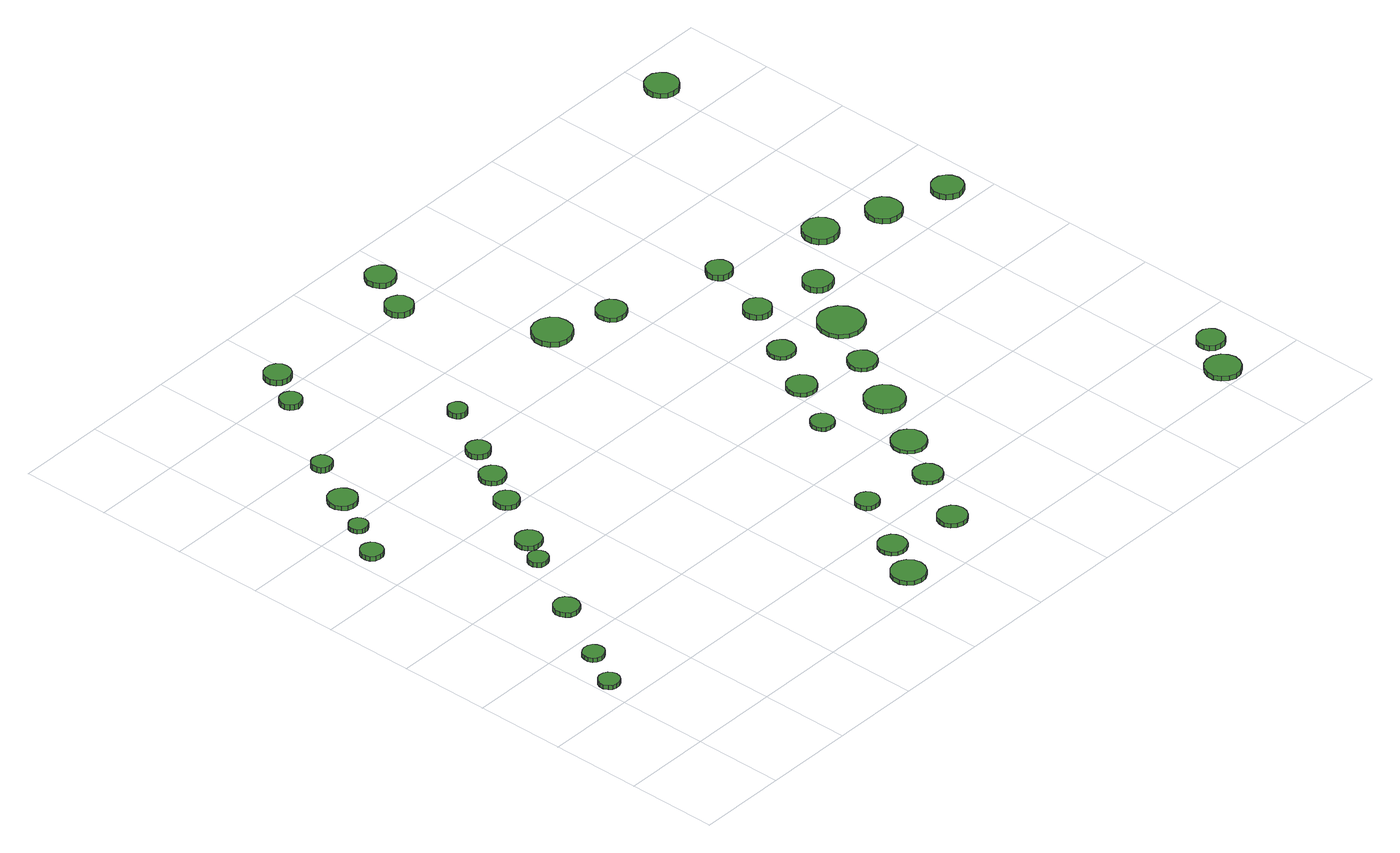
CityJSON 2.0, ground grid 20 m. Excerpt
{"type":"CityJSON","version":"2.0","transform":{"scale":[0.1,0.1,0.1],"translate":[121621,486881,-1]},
"CityObjects":{
"tree1":{"type":"SolitaryVegetationObject","attributes":{"function":"something"},"geometry":[{"type":"MultiSurface","lod":"1","boundaries":[[[0,1,2,3,4,5,6,7,8,9,10,11,12,13,14]],[[15,16,17,18,19,20,21,22,23,24,25,26,27,28,29]],[[0,29,28,1]],[[1,28,27,2]],[[2,27,26,3]],[[3,26,25,4]],[[4,25,24,5]],[[5,24,23,6]],[[6,23,22,7]],[[7,22,21,8]],[[8,21,20,9]],[[9,20,19,10]],[[10,19,18,11]],[[11,18,17,12]],[[12,17,16,13]],[[13,16,15,14]],[[14,15,29,0]]]}]},
"tree2":{"type":"SolitaryVegetationObject","attributes":{"function":"something"},"geometry":[{"type":"MultiSurface","lod":"1","boundaries":[[[30,31,32,33,34,35,36,37,38,39,40,41,42,43,44]],[[45,46,47,48,49,50,51,52,53,54,55,56,57,58,59]],[[30,59,58,31]],[[31,58,57,32]],[[32,57,56,33]],[[33,56,55,34]],[[34,55,54,35]],[[35,54,53,36]],[[36,53,52,37]],[[37,52,51,38]],[[38,51,50,39]],[[39,50,49,40]],[[40,49,48,41]],[[41,48,47,42]],[[42,47,46,43]],[[43,46,45,44]],[[44,45,59,30]]]}]},
"tree3":{"type":"SolitaryVegetationObject","attributes":{"function":"something"},"geometry":[{"type":"MultiSurface","lod":"1","boundaries":[[[60,61,62,63,64,65,66,67,68,69,70,71,72,73,74]],[[75,76,77,78,79,80,81,82,83,84,85,86,87,88,89]],[[60,89,88,61]],[[61,88,87,62]],[[62,87,86,63]],[[63,86,85,64]],[[64,85,84,65]],[[65,84,83,66]],[[66,83,82,67]],[[67,82,81,68]],[[68,81,80,69]],[[69,80,79,70]],[[70,79,78,71]],[[71,78,77,72]],[[72,77,76,73]],[[73,76,75,74]],[[74,75,89,60]]]}]},
"tree4":{"type":"SolitaryVegetationObject","attributes":{"function":"something"},"geometry":[{"type":"MultiSurface","lod":"1","boundaries":[[[90,91,92,93,94,95,96,97,98,99,100,101,102,103,104]],[[105,106,107,108,109,110,111,112,113,114,115,116,117,118,119]],[[90,119,118,91]],[[91,118,117,92]],[[92,117,116,93]],[[93,116,115,94]],[[94,115,114,95]],[[95,114,113,96]],[[96,113,112,97]],[[97,112,111,98]],[[98,111,110,99]],[[99,110,109,100]],[[100,109,108,101]],[[101,108,107,102]],[[102,107,106,103]],[[103,106,105,104]],[[104,105,119,90]]]}]},
"tree5":{"type":"SolitaryVegetationObject","attributes":{"function":"something"},"geometry":[{"type":"MultiSurface","lod":"1","boundaries":[[[120,121,122,123,124,125,126,127,128,129,130,131,132,133,134]],[[135,136,137,138,139,140,141,142,143,144,145,146,147,148,149]],[[120,149,148,121]],[[121,148,147,122]],[[122,147,146,123]],[[123,146,145,124]],[[124,145,144,125]],[[125,144,143,126]],[[126,143,142,127]],[[127,142,141,128]],[[128,141,140,129]],[[129,140,139,130]],[[130,139,138,131]],[[131,138,137,132]],[[132,137,136,133]],[[133,136,135,134]],[[134,135,149,120]]]}]},
"tree6":{"type":"SolitaryVegetationObject","attributes":{"function":"something"},"geometry":[{"type":"MultiSurface","lod":"1","boundaries":[[[150,151,152,153,154,155,156,157,158,159,160,161,162,163,164]],[[165,166,167,168,169,170,171,172,173,174,175,176,177,178,179]],[[150,179,178,151]],[[151,178,177,152]],[[152,177,176,153]],[[153,176,175,154]],[[154,175,174,155]],[[155,174,173,156]],[[156,173,172,157]],[[157,172,171,158]],[[158,171,170,159]],[[159,170,169,160]],[[160,169,168,161]],[[161,168,167,162]],[[162,167,166,163]],[[163,166,165,164]],[[164,165,179,150]]]}]},
"tree7":{"type":"SolitaryVegetationObject","attributes":{"function":"something"},"geometry":[{"type":"MultiSurface","lod":"1","boundaries":[[[180,181,182,183,184,185,186,187,188,189,190,191,192,193,194]],[[195,196,197,198,199,200,201,202,203,204,205,206,207,208,209]],[[180,209,208,181]],[[181,208,207,182]],[[182,207,206,183]],[[183,206,205,184]],[[184,205,204,185]],[[185,204,203,186]],[[186,203,202,187]],[[187,202,201,188]],[[188,201,200,189]],[[189,200,199,190]],[[190,199,198,191]],[[191,198,197,192]],[[192,197,196,193]],[[193,196,195,194]],[[194,195,209,180]]]}]},
"tree8":{"type":"SolitaryVegetationObject","attributes":{"function":"something"},"geometry":[{"type":"MultiSurface","lod":"1","boundaries":[[[210,211,212,213,214,215,216,217,218,219,220,221,222,223,224]],[[225,226,227,228,229,230,231,232,233,234,235,236,237,238,239]],[[210,239,238,211]],[[211,238,237,212]],[[212,237,236,213]],[[213,236,235,214]],[[214,235,234,215]],[[215,234,233,216]],[[216,233,232,217]],[[217,232,231,218]],[[218,231,230,219]],[[219,230,229,220]],[[220,229,228,221]],[[221,228,227,222]],[[222,227,226,223]],[[223,226,225,224]],[[224,225,239,210]]]}]},
"tree9":{"type":"SolitaryVegetationObject","attributes":{"function":"something"},"geometry":[{"type":"MultiSurface","lod":"1","boundaries":[[[240,241,242,243,244,245,246,247,248,249,250,251,252,253,254]],[[255,256,257,258,259,260,261,262,263,264,265,266,267,268,269]],[[240,269,268,241]],[[241,268,267,242]],[[242,267,266,243]],[[243,266,265,244]],[[244,265,264,245]],[[245,264,263,246]],[[246,263,262,247]],[[247,262,261,248]],[[248,261,260,249]],[[249,260,259,250]],[[250,259,258,251]],[[251,258,257,252]],[[252,257,256,253]],[[253,256,255,254]],[[254,255,269,240]]]}]},
"tree10":{"type":"SolitaryVegetationObject","attributes":{"function":"something"},"geometry":[{"type":"MultiSurface","lod":"1","boundaries":[[[270,271,272,273,274,275,276,277,278,279,280,281,282,283,284]],[[285,286,287,288,289,290,291,292,293,294,295,296,297,298,299]],[[270,299,298,271]],[[271,298,297,272]],[[272,297,296,273]],[[273,296,295,274]],[[274,295,294,275]],[[275,294,293,276]],[[276,293,292,277]],[[277,292,291,278]],[[278,291,290,279]],[[279,290,289,280]],[[280,289,288,281]],[[281,288,287,282]],[[282,287,286,283]],[[283,286,285,284]],[[284,285,299,270]]]}]},
"tree11":{"type":"SolitaryVegetationObject","attributes":{"function":"something"},"geometry":[{"type":"MultiSurface","lod":"1","boundaries":[[[300,301,302,303,304,305,306,307,308,309,310,311,312,313,314]],[[315,316,317,318,319,320,321,322,323,324,325,326,327,328,329]],[[300,329,328,301]],[[301,328,327,302]],[[302,327,326,303]],[[303,326,325,304]],[[304,325,324,305]],[[305,324,323,306]],[[306,323,322,307]],[[307,322,321,308]],[[308,321,320,309]],[[309,320,319,310]],[[310,319,318,311]],[[311,318,317,312]],[[312,317,316,313]],[[313,316,315,314]],[[314,315,329,300]]]}]},
"tree12":{"type":"SolitaryVegetationObject","attributes":{"function":"something"},"geometry":[{"type":"MultiSurface","lod":"1","boundaries":[[[330,331,332,333,334,335,336,337,338,339,340,341,342,343,344]],[[345,346,347,348,349,350,351,352,353,354,355,356,357,358,359]],[[330,359,358,331]],[[331,358,357,332]],[[332,357,356,333]],[[333,356,355,334]],[[334,355,354,335]],[[335,354,353,336]],[[336,353,352,337]],[[337,352,351,338]],[[338,351,350,339]],[[339,350,349,340]],[[340,349,348,341]],[[341,348,347,342]],[[342,347,346,343]],[[343,346,345,344]],[[344,345,359,330]]]}]},
"tree13":{"type":"SolitaryVegetationObject","attributes":{"function":"something"},"geometry":[{"type":"MultiSurface","lod":"1","boundaries":[[[360,361,362,363,364,365,366,367,368,369,370,371,372,373,374]],[[375,376,377,378,379,380,381,382,383,384,385,386,387,388,389]],[[360,389,388,361]],[[361,388,387,362]],[[362,387,386,363]],[[363,386,385,364]],[[364,385,384,365]],[[365,384,383,366]],[[366,383,382,367]],[[367,382,381,368]],[[368,381,380,369]],[[369,380,379,370]],[[370,379,378,371]],[[371,378,377,372]],[[372,377,376,373]],[[373,376,375,374]],[[374,375,389,360]]]}]},
"tree14":{"type":"SolitaryVegetationObject","attributes":{"function":"something"},"geometry":[{"type":"MultiSurface","lod":"1","boundaries":[[[390,391,392,393,394,395,396,397,398,399,400,401,402,403,404]],[[405,406,407,408,409,410,411,412,413,414,415,416,417,418,419]],[[390,419,418,391]],[[391,418,417,392]],[[392,417,416,393]],[[393,416,415,394]],[[394,415,414,395]],[[395,414,413,396]],[[396,413,412,397]],[[397,412,411,398]],[[398,411,410,399]],[[399,410,409,400]],[[400,409,408,401]],[[401,408,407,402]],[[402,407,406,403]],[[403,406,405,404]],[[404,405,419,390]]]}]},
"tree15":{"type":"SolitaryVegetationObject","attributes":{"function":"something"},"geometry":[{"type":"MultiSurface","lod":"1","boundaries":[[[420,421,422,423,424,425,426,427,428,429,430,431,432,433,434]],[[435,436,437,438,439,440,441,442,443,444,445,446,447,448,449]],[[420,449,448,421]],[[421,448,447,422]],[[422,447,446,423]],[[423,446,445,424]],[[424,445,444,425]],[[425,444,443,426]],[[426,443,442,427]],[[427,442,441,428]],[[428,441,440,429]],[[429,440,439,430]],[[430,439,438,431]],[[431,438,437,432]],[[432,437,436,433]],[[433,436,435,434]],[[434,435,449,420]]]}]},
"tree16":{"type":"SolitaryVegetationObject","attributes":{"function":"something"},"geometry":[{"type":"MultiSurface","lod":"1","boundaries":[[[450,451,452,453,454,455,456,457,458,459,460,461,462,463,464]],[[465,466,467,468,469,470,471,472,473,474,475,476,477,478,479]],[[450,479,478,451]],[[451,478,477,452]],[[452,477,476,453]],[[453,476,475,454]],[[454,475,474,455]],[[455,474,473,456]],[[456,473,472,457]],[[457,472,471,458]],[[458,471,470,459]],[[459,470,469,460]],[[460,469,468,461]],[[461,468,467,462]],[[462,467,466,463]],[[463,466,465,464]],[[464,465,479,450]]]}]},
"tree17":{"type":"SolitaryVegetationObject","attributes":{"function":"something"},"geometry":[{"type":"MultiSurface","lod":"1","boundaries":[[[480,481,482,483,484,485,486,487,488,489,490,491,492,493,494]],[[495,496,497,498,499,500,501,502,503,504,505,506,507,508,509]],[[480,509,508,481]],[[481,508,507,482]],[[482,507,506,483]],[[483,506,505,484]],[[484,505,504,485]],[[485,504,503,486]],[[486,503,502,487]],[[487,502,501,488]],[[488,501,500,489]],[[489,500,499,490]],[[490,499,498,491]],[[491,498,497,492]],[[492,497,496,493]],[[493,496,495,494]],[[494,495,509,480]]]}]},
"tree18":{"type":"SolitaryVegetationObject","attributes":{"function":"something"},"geometry":[{"type":"MultiSurface","lod":"1","boundaries":[[[510,511,512,513,514,515,516,517,518,519,520,521,522,523,524]],[[525,526,527,528,529,530,531,532,533,534,535,536,537,538,539]],[[510,539,538,511]],[[511,538,537,512]],[[512,537,536,513]],[[513,536,535,514]],[[514,535,534,515]],[[515,534,533,516]],[[516,533,532,517]],[[517,532,531,518]],[[518,531,530,519]],[[519,530,529,520]],[[520,529,528,521]],[[521,528,527,522]],[[522,527,526,523]],[[523,526,525,524]],[[524,525,539,510]]]}]},
"tree19":{"type":"SolitaryVegetationObject","attributes":{"function":"something"},"geometry":[{"type":"MultiSurface","lod":"1","boundaries":[[[540,541,542,543,544,545,546,547,548,549,550,551,552,553,554]],[[555,556,557,558,559,560,561,562,563,564,565,566,567,568,569]],[[540,569,568,541]],[[541,568,567,542]],[[542,567,566,543]],[[543,566,565,544]],[[544,565,564,545]],[[545,564,563,546]],[[546,563,562,547]],[[547,562,561,548]],[[548,561,560,549]],[[549,560,559,550]],[[550,559,558,551]],[[551,558,557,552]],[[552,557,556,553]],[[553,556,555,554]],[[554,555,569,540]]]}]},
"tree20":{"type":"SolitaryVegetationObject","attributes":{"function":"something"},"geometry":[{"type":"MultiSurface","lod":"1","boundaries":[[[570,571,572,573,574,575,576,577,578,579,580,581,582,583,584]],[[585,586,587,588,589,590,591,592,593,594,595,596,597,598,599]],[[570,599,598,571]],[[571,598,597,572]],[[572,597,596,573]],[[573,596,595,574]],[[574,595,594,575]],[[575,594,593,576]],[[576,593,592,577]],[[577,592,591,578]],[[578,591,590,579]],[[579,590,589,580]],[[580,589,588,581]],[[581,588,587,582]],[[582,587,586,583]],[[583,586,585,584]],[[584,585,599,570]]]}]},
"tree21":{"type":"SolitaryVegetationObject","attributes":{"function":"something"},"geometry":[{"type":"MultiSurface","lod":"1","boundaries":[[[600,601,602,603,604,605,606,607,608,609,610,611,612,613,614]],[[615,616,617,618,619,620,621,622,623,624,625,626,627,628,629]],[[600,629,628,601]],[[601,628,627,602]],[[602,627,626,603]],[[603,626,625,604]],[[604,625,624,605]],[[605,624,623,606]],[[606,623,622,607]],[[607,622,621,608]],[[608,621,620,609]],[[609,620,619,610]],[[610,619,618,611]],[[611,618,617,612]],[[612,617,616,613]],[[613,616,615,614]],[[614,615,629,600]]]}]},
"tree22":{"type":"SolitaryVegetationObject","attributes":{"function":"something"},"geometry":[{"type":"MultiSurface","lod":"1","boundaries":[[[630,631,632,633,634,635,636,637,638,639,640,641,642,643,644]],[[645,646,647,648,649,650,651,652,653,654,655,656,657,658,659]],[[630,659,658,631]],[[631,658,657,632]],[[632,657,656,633]],[[633,656,655,634]],[[634,655,654,635]],[[635,654,653,636]],[[636,653,652,637]],[[637,652,651,638]],[[638,651,650,639]],[[639,650,649,640]],[[640,649,648,641]],[[641,648,647,642]],[[642,647,646,643]],[[643,646,645,644]],[[644,645,659,630]]]}]},
"tree23":{"type":"SolitaryVegetationObject","attributes":{"function":"something"},"geometry":[{"type":"MultiSurface","lod":"1","boundaries":[[[660,661,662,663,664,665,666,667,668,669,670,671,672,673,674]],[[675,676,677,678,679,680,681,682,683,684,685,686,687,688,689]],[[660,689,688,661]],[[661,688,687,662]],[[662,687,686,663]],[[663,686,685,664]],[[664,685,684,665]],[[665,684,683,666]],[[666,683,682,667]],[[667,682,681,668]],[[668,681,680,669]],[[669,680,679,670]],[[670,679,678,671]],[[671,678,677,672]],[[672,677,676,673]],[[673,676,675,674]],[[674,675,689,660]]]}]},
"tree24":{"type":"SolitaryVegetationObject","attributes":{"function":"something"},"geometry":[{"type":"MultiSurface","lod":"1","boundaries":[[[690,691,692,693,694,695,696,697,698,699,700,701,702,703,704]],[[705,706,707,708,709,710,711,712,713,714,715,716,717,718,719]],[[690,719,718,691]],[[691,718,717,692]],[[692,717,716,693]],[[693,716,715,694]],[[694,715,714,695]],[[695,714,713,696]],[[696,713,712,697]],[[697,712,711,698]],[[698,711,710,699]],[[699,710,709,700]],[[700,709,708,701]],[[701,708,707,702]],[[702,707,706,703]],[[703,706,705,704]],[[704,705,719,690]]]}]},
"tree25":{"type":"SolitaryVegetationObject","attributes":{"function":"something"},"geometry":[{"type":"MultiSurface","lod":"1","boundaries":[[[720,721,722,723,724,725,726,727,728,729,730,731,732,733,734]],[[735,736,737,738,739,740,741,742,743,744,745,746,747,748,749]],[[720,749,748,721]],[[721,748,747,722]],[[722,747,746,723]],[[723,746,745,724]],[[724,745,744,725]],[[725,744,743,726]],[[726,743,742,727]],[[727,742,741,728]],[[728,741,740,729]],[[729,740,739,730]],[[730,739,738,731]],[[731,738,737,732]],[[732,737,736,733]],[[733,736,735,734]],[[734,735,749,720]]]}]},
"tree26":{"type":"SolitaryVegetationObject","attributes":{"function":"something"},"geometry":[{"type":"MultiSurface","lod":"1","boundaries":[[[750,751,752,753,754,755,756,757,758,759,760,761,762,763,764]],[[765,766,767,768,769,770,771,772,773,774,775,776,777,778,779]],[[750,779,778,751]],[[751,778,777,752]],[[752,777,776,753]],[[753,776,775,754]],[[754,775,774,755]],[[755,774,773,756]],[[756,773,772,757]],[[757,772,771,758]],[[758,771,770,759]],[[759,770,769,760]],[[760,769,768,761]],[[761,768,767,762]],[[762,767,766,763]],[[763,766,765,764]],[[764,765,779,750]]]}]},
"tree27":{"type":"SolitaryVegetationObject","attributes":{"function":"something"},"geometry":[{"type":"MultiSurface","lod":"1","boundaries":[[[780,781,782,783,784,785,786,787,788,789,790,791,792,793,794]],[[795,796,797,798,799,800,801,802,803,804,805,806,807,808,809]],[[780,809,808,781]],[[781,808,807,782]],[[782,807,806,783]],[[783,806,805,784]],[[784,805,804,785]],[[785,804,803,786]],[[786,803,802,787]],[[787,802,801,788]],[[788,801,800,789]],[[789,800,799,790]],[[790,799,798,791]],[[791,798,797,792]],[[792,797,796,793]],[[793,796,795,794]],[[794,795,809,780]]]}]},
"tree28":{"type":"SolitaryVegetationObject","attributes":{"function":"something"},"geometry":[{"type":"MultiSurface","lod":"1","boundaries":[[[810,811,812,813,814,815,816,817,818,819,820,821,822,823,824]],[[825,826,827,828,829,830,831,832,833,834,835,836,837,838,839]],[[810,839,838,811]],[[811,838,837,812]],[[812,837,836,813]],[[813,836,835,814]],[[814,835,834,815]],[[815,834,833,816]],[[816,833,832,817]],[[817,832,831,818]],[[818,831,830,819]],[[819,830,829,820]],[[820,829,828,821]],[[821,828,827,822]],[[822,827,826,823]],[[823,826,825,824]],[[824,825,839,810]]]}]},
"tree29":{"type":"SolitaryVegetationObject","attributes":{"function":"something"},"geometry":[{"type":"MultiSurface","lod":"1","boundaries":[[[840,841,842,843,844,845,846,847,848,849,850,851,852,853,854]],[[855,856,857,858,859,860,861,862,863,864,865,866,867,868,869]],[[840,869,868,841]],[[841,868,867,842]],[[842,867,866,843]],[[843,866,865,844]],[[844,865,864,845]],[[845,864,863,846]],[[846,863,862,847]],[[847,862,861,848]],[[848,861,860,849]],[[849,860,859,850]],[[850,859,858,851]],[[851,858,857,852]],[[852,857,856,853]],[[853,856,855,854]],[[854,855,869,840]]]}]},
"tree30":{"type":"SolitaryVegetationObject","attributes":{"function":"something"},"geometry":[{"type":"MultiSurface","lod":"1","boundaries":[[[870,871,872,873,874,875,876,877,878,879,880,881,882,883,884]],[[885,886,887,888,889,890,891,892,893,894,895,896,897,898,899]],[[870,899,898,871]],[[871,898,897,872]],[[872,897,896,873]],[[873,896,895,874]],[[874,895,894,875]],[[875,894,893,876]],[[876,893,892,877]],[[877,892,891,878]],[[878,891,890,879]],[[879,890,889,880]],[[880,889,888,881]],[[881,888,887,882]],[[882,887,886,883]],[[883,886,885,884]],[[884,885,899,870]]]}]},
"tree31":{"type":"SolitaryVegetationObject","attributes":{"function":"something"},"geometry":[{"type":"MultiSurface","lod":"1","boundaries":[[[900,901,902,903,904,905,906,907,908,909,910,911,912,913,914]],[[915,916,917,918,919,920,921,922,923,924,925,926,927,928,929]],[[900,929,928,901]],[[901,928,927,902]],[[902,927,926,903]],[[903,926,925,904]],[[904,925,924,905]],[[905,924,923,906]],[[906,923,922,907]],[[907,922,921,908]],[[908,921,920,909]],[[909,920,919,910]],[[910,919,918,911]],[[911,918,917,912]],[[912,917,916,913]],[[913,916,915,914]],[[914,915,929,900]]]}]},
"tree32":{"type":"SolitaryVegetationObject","attributes":{"function":"something"},"geometry":[{"type":"MultiSurface","lod":"1","boundaries":[[[930,931,932,933,934,935,936,937,938,939,940,941,942,943,944]],[[945,946,947,948,949,950,951,952,953,954,955,956,957,958,959]],[[930,959,958,931]],[[931,958,957,932]],[[932,957,956,933]],[[933,956,955,934]],[[934,955,954,935]],[[935,954,953,936]],[[936,953,952,937]],[[937,952,951,938]],[[938,951,950,939]],[[939,950,949,940]],[[940,949,948,941]],[[941,948,947,942]],[[942,947,946,943]],[[943,946,945,944]],[[944,945,959,930]]]}]},
"tree33":{"type":"SolitaryVegetationObject","attributes":{"function":"something"},"geometry":[{"type":"MultiSurface","lod":"1","boundaries":[[[960,961,962,963,964,965,966,967,968,969,970,971,972,973,974]],[[975,976,977,978,979,980,981,982,983,984,985,986,987,988,989]],[[960,989,988,961]],[[961,988,987,962]],[[962,987,986,963]],[[963,986,985,964]],[[964,985,984,965]],[[965,984,983,966]],[[966,983,982,967]],[[967,982,981,968]],[[968,981,980,969]],[[969,980,979,970]],[[970,979,978,971]],[[971,978,977,972]],[[972,977,976,973]],[[973,976,975,974]],[[974,975,989,960]]]}]},
"tree34":{"type":"SolitaryVegetationObject","attributes":{"function":"something"},"geometry":[{"type":"MultiSurface","lod":"1","boundaries":[[[990,991,992,993,994,995,996,997,998,999,1000,1001,1002,1003,1004]],[[1005,1006,1007,1008,1009,1010,1011,1012,1013,1014,1015,1016,1017,1018,1019]],[[990,1019,1018,991]],[[991,1018,1017,992]],[[992,1017,1016,993]],[[993,1016,1015,994]],[[994,1015,1014,995]],[[995,1014,1013,996]],[[996,1013,1012,997]],[[997,1012,1011,998]],[[998,1011,1010,999]],[[999,1010,1009,1000]],[[1000,1009,1008,1001]],[[1001,1008,1007,1002]],[[1002,1007,1006,1003]],[[1003,1006,1005,1004]],[[1004,1005,1019,990]]]}]},
"tree35":{"type":"SolitaryVegetationObject","attributes":{"function":"something"},"geometry":[{"type":"MultiSurface","lod":"1","boundaries":[[[1020,1021,1022,1023,1024,1025,1026,1027,1028,1029,1030,1031,1032,1033,1034]],[[1035,1036,1037,1038,1039,1040,1041,1042,1043,1044,1045,1046,1047,1048,1049]],[[1020,1049,1048,1021]],[[1021,1048,1047,1022]],[[1022,1047,1046,1023]],[[1023,1046,1045,1024]],[[1024,1045,1044,1025]],[[1025,1044,1043,1026]],[[1026,1043,1042,1027]],[[1027,1042,1041,1028]],[[1028,1041,1040,1029]],[[1029,1040,1039,1030]],[[1030,1039,1038,1031]],[[1031,1038,1037,1032]],[[1032,1037,1036,1033]],[[1033,1036,1035,1034]],[[1034,1035,1049,1020]]]}]},
"tree36":{"type":"SolitaryVegetationObject","attributes":{"function":"something"},"geometry":[{"type":"MultiSurface","lod":"1","boundaries":[[[1050,1051,1052,1053,1054,1055,1056,1057,1058,1059,1060,1061,1062,1063,1064]],[[1065,1066,1067,1068,1069,1070,1071,1072,1073,1074,1075,1076,1077,1078,1079]],[[1050,1079,1078,1051]],[[1051,1078,1077,1052]],[[1052,1077,1076,1053]],[[1053,1076,1075,1054]],[[1054,1075,1074,1055]],[[1055,1074,1073,1056]],[[1056,1073,1072,1057]],[[1057,1072,1071,1058]],[[1058,1071,1070,1059]],[[1059,1070,1069,1060]],[[1060,1069,1068,1061]],[[1061,1068,1067,1062]],[[1062,1067,1066,1063]],[[1063,1066,1065,1064]],[[1064,1065,1079,1050]]]}]},
"tree37":{"type":"SolitaryVegetationObject","attributes":{"function":"something"},"geometry":[{"type":"MultiSurface","lod":"1","boundaries":[[[1080,1081,1082,1083,1084,1085,1086,1087,1088,1089,1090,1091,1092,1093,1094]],[[1095,1096,1097,1098,1099,1100,1101,1102,1103,1104,1105,1106,1107,1108,1109]],[[1080,1109,1108,1081]],[[1081,1108,1107,1082]],[[1082,1107,1106,1083]],[[1083,1106,1105,1084]],[[1084,1105,1104,1085]],[[1085,1104,1103,1086]],[[1086,1103,1102,1087]],[[1087,1102,1101,1088]],[[1088,1101,1100,1089]],[[1089,1100,1099,1090]],[[1090,1099,1098,1091]],[[1091,1098,1097,1092]],[[1092,1097,1096,1093]],[[1093,1096,1095,1094]],[[1094,1095,1109,1080]]]}]},
"tree38":{"type":"SolitaryVegetationObject","attributes":{"function":"something"},"geometry":[{"type":"MultiSurface","lod":"1","boundaries":[[[1110,1111,1112,1113,1114,1115,1116,1117,1118,1119,1120,1121,1122,1123,1124]],[[1125,1126,1127,1128,1129,1130,1131,1132,1133,1134,1135,1136,1137,1138,1139]],[[1110,1139,1138,1111]],[[1111,1138,1137,1112]],[[1112,1137,1136,1113]],[[1113,1136,1135,1114]],[[1114,1135,1134,1115]],[[1115,1134,1133,1116]],[[1116,1133,1132,1117]],[[1117,1132,1131,1118]],[[1118,1131,1130,1119]],[[1119,1130,1129,1120]],[[1120,1129,1128,1121]],[[1121,1128,1127,1122]],[[1122,1127,1126,1123]],[[1123,1126,1125,1124]],[[1124,1125,1139,1110]]]}]},
"tree39":{"type":"SolitaryVegetationObject","attributes":{"function":"something"},"geometry":[{"type":"MultiSurface","lod":"1","boundaries":[[[1140,1141,1142,1143,1144,1145,1146,1147,1148,1149,1150,1151,1152,1153,1154]],[[1155,1156,1157,1158,1159,1160,1161,1162,1163,1164,1165,1166,1167,1168,1169]],[[1140,1169,1168,1141]],[[1141,1168,1167,1142]],[[1142,1167,1166,1143]],[[1143,1166,1165,1144]],[[1144,1165,1164,1145]],[[1145,1164,1163,1146]],[[1146,1163,1162,1147]],[[1147,1162,1161,1148]],[[1148,1161,1160,1149]],[[1149,1160,1159,1150]],[[1150,1159,1158,1151]],[[1151,1158,1157,1152]],[[1152,1157,1156,1153]],[[1153,1156,1155,1154]],[[1154,1155,1169,1140]]]}]},
"tree40":{"type":"SolitaryVegetationObject","attributes":{"function":"something"},"geometry":[{"type":"MultiSurface","lod":"1","boundaries":[[[1170,1171,1172,1173,1174,1175,1176,1177,1178,1179,1180,1181,1182,1183,1184]],[[1185,1186,1187,1188,1189,1190,1191,1192,1193,1194,1195,1196,1197,1198,1199]],[[1170,1199,1198,1171]],[[1171,1198,1197,1172]],[[1172,1197,1196,1173]],[[1173,1196,1195,1174]],[[1174,1195,1194,1175]],[[1175,1194,1193,1176]],[[1176,1193,1192,1177]],[[1177,1192,1191,1178]],[[1178,1191,1190,1179]],[[1179,1190,1189,1180]],[[1180,1189,1188,1181]],[[1181,1188,1187,1182]],[[1182,1187,1186,1183]],[[1183,1186,1185,1184]],[[1184,1185,1199,1170]]]}]}
},
"vertices":[
[53,266,16],[51,275,16],[45,283,16],[37,288,16],[27,289,16],[18,286,16],[11,280,16],[7,271,16],[7,261,16],[11,252,16],[18,246,16],[27,243,16],[37,244,16],[45,248,16],[51,256,16],[51,256,6],[45,248,6],[37,244,6],[27,243,6],[18,246,6],[11,252,6],[7,261,6],[7,271,6],[11,280,6],[18,286,6],[27,289,6],[37,288,6],[45,283,6],[51,275,6],[53,266,6],
[103,350,16],[101,360,16],[95,368,16],[86,372,16],[77,373,16],[67,370,16],[60,364,16],[56,355,16],[56,345,16],[60,336,16],[67,330,16],[77,327,16],[86,328,16],[95,333,16],[101,340,16],[101,340,6],[95,333,6],[86,328,6],[77,327,6],[67,330,6],[60,336,6],[56,345,6],[56,355,6],[60,364,6],[67,370,6],[77,373,6],[86,372,6],[95,368,6],[101,360,6],[103,350,6],
[188,493,17],[186,504,17],[179,514,17],[169,520,17],[158,521,17],[146,517,17],[138,510,17],[133,499,17],[133,487,17],[138,477,17],[146,469,17],[158,465,17],[169,466,17],[179,472,17],[186,482,17],[186,482,6],[179,472,6],[169,466,6],[158,465,6],[146,469,6],[138,477,6],[133,487,6],[133,499,6],[138,510,6],[146,517,6],[158,521,6],[169,520,6],[179,514,6],[186,504,6],[188,493,6],
[71,908,17],[69,918,17],[63,926,17],[54,931,17],[44,933,17],[34,929,17],[26,922,17],[22,913,17],[22,903,17],[26,893,17],[34,886,17],[44,883,17],[54,884,17],[63,889,17],[69,898,17],[69,898,6],[63,889,6],[54,884,6],[44,883,6],[34,886,6],[26,893,6],[22,903,6],[22,913,6],[26,922,6],[34,929,6],[44,933,6],[54,931,6],[63,926,6],[69,918,6],[71,908,6],
[116,985,16],[114,994,16],[109,1001,16],[101,1005,16],[93,1006,16],[85,1003,16],[78,997,16],[75,990,16],[75,981,16],[78,973,16],[85,967,16],[93,965,16],[101,966,16],[109,970,16],[114,977,16],[114,977,6],[109,970,6],[101,966,6],[93,965,6],[85,967,6],[78,973,6],[75,981,6],[75,990,6],[78,997,6],[85,1003,6],[93,1006,6],[101,1005,6],[109,1001,6],[114,994,6],[116,985,6],
[268,643,17],[266,652,17],[261,659,17],[253,664,17],[244,665,17],[235,662,17],[228,656,17],[224,647,17],[224,638,17],[228,630,17],[235,623,17],[244,621,17],[253,622,17],[261,626,17],[266,634,17],[266,634,6],[261,626,6],[253,622,6],[244,621,6],[235,623,6],[228,630,6],[224,638,6],[224,647,6],[228,656,6],[235,662,6],[244,665,6],[253,664,6],[261,659,6],[266,652,6],[268,643,6],
[173,1067,17],[170,1080,17],[162,1091,17],[151,1097,17],[138,1099,17],[125,1095,17],[116,1086,17],[110,1074,17],[110,1061,17],[116,1049,17],[125,1040,17],[138,1036,17],[151,1037,17],[162,1044,17],[170,1054,17],[170,1054,6],[162,1044,6],[151,1037,6],[138,1036,6],[125,1040,6],[116,1049,6],[110,1061,6],[110,1074,6],[116,1086,6],[125,1095,6],[138,1099,6],[151,1097,6],[162,1091,6],[170,1080,6],[173,1067,6],
[310,698,17],[307,710,17],[300,719,17],[290,725,17],[278,727,17],[267,723,17],[258,715,17],[253,704,17],[253,692,17],[258,681,17],[267,673,17],[278,670,17],[290,671,17],[300,677,17],[307,686,17],[307,686,6],[300,677,6],[290,671,6],[278,670,6],[267,673,6],[258,681,6],[253,692,6],[253,704,6],[258,715,6],[267,723,6],[278,727,6],[290,725,6],[300,719,6],[307,710,6],[310,698,6],
[225,1176,19],[223,1185,19],[218,1193,19],[209,1197,19],[200,1198,19],[191,1195,19],[184,1189,19],[181,1181,19],[181,1171,19],[184,1163,19],[191,1157,19],[200,1154,19],[209,1155,19],[218,1159,19],[223,1167,19],[223,1167,6],[218,1159,6],[209,1155,6],[200,1154,6],[191,1157,6],[184,1163,6],[181,1171,6],[181,1181,6],[184,1189,6],[191,1195,6],[200,1198,6],[209,1197,6],[218,1193,6],[223,1185,6],[225,1176,6],
[381,820,17],[378,831,17],[372,840,17],[362,846,17],[351,847,17],[340,844,17],[331,836,17],[327,826,17],[327,814,17],[331,804,17],[340,796,17],[351,793,17],[362,794,17],[372,800,17],[378,809,17],[378,809,6],[372,800,6],[362,794,6],[351,793,6],[340,796,6],[331,804,6],[327,814,6],[327,826,6],[331,836,6],[340,844,6],[351,847,6],[362,846,6],[372,840,6],[378,831,6],[381,820,6],
[426,896,17],[423,908,17],[416,917,17],[406,923,17],[395,925,17],[383,921,17],[375,913,17],[370,902,17],[370,891,17],[375,880,17],[383,872,17],[395,868,17],[406,870,17],[416,875,17],[423,885,17],[423,885,6],[416,875,6],[406,870,6],[395,868,6],[383,872,6],[375,880,6],[370,891,6],[370,902,6],[375,913,6],[383,921,6],[395,925,6],[406,923,6],[416,917,6],[423,908,6],[426,896,6],
[734,59,16],[731,74,16],[722,87,16],[708,94,16],[693,96,16],[678,91,16],[667,81,16],[660,67,16],[660,51,16],[667,37,16],[678,27,16],[693,22,16],[708,23,16],[722,31,16],[731,44,16],[731,44,6],[722,31,6],[708,23,6],[693,22,6],[678,27,6],[667,37,6],[660,51,6],[660,67,6],[667,81,6],[678,91,6],[693,96,6],[708,94,6],[722,87,6],[731,74,6],[734,59,6],
[345,1362,20],[343,1372,20],[337,1380,20],[328,1385,20],[318,1386,20],[309,1383,20],[302,1376,20],[298,1367,20],[298,1357,20],[302,1348,20],[309,1342,20],[318,1338,20],[328,1340,20],[337,1344,20],[343,1352,20],[343,1352,7],[337,1344,7],[328,1340,7],[318,1338,7],[309,1342,7],[302,1348,7],[298,1357,7],[298,1367,7],[302,1376,7],[309,1383,7],[318,1386,7],[328,1385,7],[337,1380,7],[343,1372,7],[345,1362,7],
[470,974,18],[468,985,18],[462,993,18],[452,999,18],[442,1000,18],[431,997,18],[423,989,18],[419,979,18],[419,969,18],[423,959,18],[431,951,18],[442,948,18],[452,949,18],[462,955,18],[468,963,18],[468,963,6],[462,955,6],[452,949,6],[442,948,6],[431,951,6],[423,959,6],[419,969,6],[419,979,6],[423,989,6],[431,997,6],[442,1000,6],[452,999,6],[462,993,6],[468,985,6],[470,974,6],
[776,143,16],[773,156,16],[766,166,16],[755,172,16],[742,174,16],[730,170,16],[720,161,16],[715,149,16],[715,137,16],[720,125,16],[730,116,16],[742,112,16],[755,114,16],[766,120,16],[773,131,16],[773,131,7],[766,120,7],[755,114,7],[742,112,7],[730,116,7],[720,125,7],[715,137,7],[715,149,7],[720,161,7],[730,170,7],[742,174,7],[755,172,7],[766,166,7],[773,156,7],[776,143,7],
[400,1441,19],[398,1452,19],[390,1462,19],[380,1468,19],[368,1469,19],[357,1466,19],[348,1458,19],[343,1447,19],[343,1435,19],[348,1424,19],[357,1416,19],[368,1412,19],[380,1413,19],[390,1419,19],[398,1429,19],[398,1429,6],[390,1419,6],[380,1413,6],[368,1412,6],[357,1416,6],[348,1424,6],[343,1435,6],[343,1447,6],[348,1458,6],[357,1466,6],[368,1469,6],[380,1468,6],[390,1462,6],[398,1452,6],[400,1441,6],
[532,1088,24],[530,1097,24],[525,1104,24],[518,1108,24],[509,1109,24],[501,1106,24],[494,1100,24],[491,1093,24],[491,1084,24],[494,1076,24],[501,1070,24],[509,1067,24],[518,1068,24],[525,1073,24],[530,1080,24],[530,1080,11],[525,1073,11],[518,1068,11],[509,1067,11],[501,1070,11],[494,1076,11],[491,1084,11],[491,1093,11],[494,1100,11],[501,1106,11],[509,1109,11],[518,1108,11],[525,1104,11],[530,1097,11],[532,1088,11],
[849,278,17],[846,289,17],[840,297,17],[831,303,17],[820,304,17],[810,300,17],[802,293,17],[798,284,17],[798,273,17],[802,263,17],[810,256,17],[820,253,17],[831,254,17],[840,259,17],[846,268,17],[846,268,7],[840,259,7],[831,254,7],[820,253,7],[810,256,7],[802,263,7],[798,273,7],[798,284,7],[802,293,7],[810,300,7],[820,304,7],[831,303,7],[840,297,7],[846,289,7],[849,278,7],
[928,118,16],[925,131,16],[918,141,16],[906,148,16],[893,149,16],[880,145,16],[870,136,16],[865,124,16],[865,111,16],[870,99,16],[880,90,16],[893,86,16],[906,87,16],[918,94,16],[925,105,16],[925,105,6],[918,94,6],[906,87,6],[893,86,6],[880,90,6],[870,99,6],[865,111,6],[865,124,6],[870,136,6],[880,145,6],[893,149,6],[906,148,6],[918,141,6],[925,131,6],[928,118,6],
[1003,248,15],[1001,261,15],[993,272,15],[982,278,15],[969,280,15],[956,276,15],[947,267,15],[941,255,15],[941,242,15],[947,230,15],[956,221,15],[969,217,15],[982,218,15],[993,225,15],[1001,236,15],[1001,236,7],[993,225,7],[982,218,7],[969,217,7],[956,221,7],[947,230,7],[941,242,7],[941,255,7],[947,267,7],[956,276,7],[969,280,7],[982,278,7],[993,272,7],[1001,261,7],[1003,248,7],
[990,521,16],[988,531,16],[982,540,16],[973,545,16],[962,546,16],[952,543,16],[945,536,16],[940,526,16],[940,516,16],[945,506,16],[952,499,16],[962,496,16],[973,497,16],[982,502,16],[988,511,16],[988,511,7],[982,502,7],[973,497,7],[962,496,7],[952,499,7],[945,506,7],[940,516,7],[940,526,7],[945,536,7],[952,543,7],[962,546,7],[973,545,7],[982,540,7],[988,531,7],[990,521,7],
[730,1407,22],[728,1420,22],[720,1430,22],[709,1436,22],[697,1438,22],[685,1434,22],[675,1425,22],[670,1414,22],[670,1401,22],[675,1389,22],[685,1381,22],[697,1377,22],[709,1378,22],[720,1385,22],[728,1395,22],[728,1395,9],[720,1385,9],[709,1378,9],[697,1377,9],[685,1381,9],[675,1389,9],[670,1401,9],[670,1414,9],[675,1425,9],[685,1434,9],[697,1438,9],[709,1436,9],[720,1430,9],[728,1420,9],[730,1407,9],
[1067,349,15],[1064,364,15],[1055,377,15],[1042,385,15],[1026,387,15],[1011,382,15],[1000,371,15],[993,357,15],[993,341,15],[1000,327,15],[1011,317,15],[1026,312,15],[1042,314,15],[1055,321,15],[1064,334,15],[1064,334,7],[1055,321,7],[1042,314,7],[1026,312,7],[1011,317,7],[1000,327,7],[993,341,7],[993,357,7],[1000,371,7],[1011,382,7],[1026,387,7],[1042,385,7],[1055,377,7],[1064,364,7],[1067,349,7],
[882,1125,18],[879,1143,18],[868,1157,18],[852,1166,18],[834,1168,18],[817,1162,18],[804,1150,18],[797,1134,18],[797,1116,18],[804,1099,18],[817,1087,18],[834,1082,18],[852,1084,18],[868,1093,18],[879,1107,18],[879,1107,6],[868,1093,6],[852,1084,6],[834,1082,6],[817,1087,6],[804,1099,6],[797,1116,6],[797,1134,6],[804,1150,6],[817,1162,6],[834,1168,6],[852,1166,6],[868,1157,6],[879,1143,6],[882,1125,6],
[788,1506,17],[786,1519,17],[778,1530,17],[766,1536,17],[753,1538,17],[740,1534,17],[731,1525,17],[725,1513,17],[725,1499,17],[731,1487,17],[740,1478,17],[753,1474,17],[766,1476,17],[778,1482,17],[786,1493,17],[786,1493,5],[778,1482,5],[766,1476,5],[753,1474,5],[740,1478,5],[731,1487,5],[725,1499,5],[725,1513,5],[731,1525,5],[740,1534,5],[753,1538,5],[766,1536,5],[778,1530,5],[786,1519,5],[788,1506,5],
[1063,633,16],[1060,646,16],[1052,657,16],[1040,664,16],[1027,665,16],[1014,661,16],[1004,652,16],[999,640,16],[999,626,16],[1004,614,16],[1014,605,16],[1027,601,16],[1040,602,16],[1052,609,16],[1060,620,16],[1060,620,7],[1052,609,7],[1040,602,7],[1027,601,7],[1014,605,7],[1004,614,7],[999,626,7],[999,640,7],[1004,652,7],[1014,661,7],[1027,665,7],[1040,664,7],[1052,657,7],[1060,646,7],[1063,633,7],
[1148,479,17],[1144,496,17],[1134,511,17],[1118,520,17],[1101,522,17],[1083,516,17],[1070,504,17],[1063,488,17],[1063,470,17],[1070,454,17],[1083,442,17],[1101,436,17],[1118,438,17],[1134,447,17],[1144,461,17],[1144,461,7],[1134,447,7],[1118,438,7],[1101,436,7],[1083,442,7],[1070,454,7],[1063,470,7],[1063,488,7],[1070,504,7],[1083,516,7],[1101,522,7],[1118,520,7],[1134,511,7],[1144,496,7],[1148,479,7],
[1005,1085,16],[1002,1098,16],[994,1109,16],[982,1116,16],[969,1117,16],[956,1113,16],[946,1104,16],[941,1092,16],[941,1078,16],[946,1066,16],[956,1057,16],[969,1053,16],[982,1054,16],[994,1061,16],[1002,1072,16],[1002,1072,6],[994,1061,6],[982,1054,6],[969,1053,6],[956,1057,6],[946,1066,6],[941,1078,6],[941,1092,6],[946,1104,6],[956,1113,6],[969,1117,6],[982,1116,6],[994,1109,6],[1002,1098,6],[1005,1085,6],
[1125,744,15],[1123,756,15],[1116,766,15],[1105,772,15],[1093,773,15],[1081,769,15],[1072,761,15],[1067,750,15],[1067,738,15],[1072,726,15],[1081,718,15],[1093,715,15],[1105,716,15],[1116,722,15],[1123,732,15],[1123,732,6],[1116,722,6],[1105,716,6],[1093,715,6],[1081,718,6],[1072,726,6],[1067,738,6],[1067,750,6],[1072,761,6],[1081,769,6],[1093,773,6],[1105,772,6],[1116,766,6],[1123,756,6],[1125,744,6],
[1205,599,15],[1203,611,15],[1195,622,15],[1184,628,15],[1171,630,15],[1158,626,15],[1149,617,15],[1143,605,15],[1143,592,15],[1149,580,15],[1158,571,15],[1171,567,15],[1184,569,15],[1195,575,15],[1203,586,15],[1203,586,6],[1195,575,6],[1184,569,6],[1171,567,6],[1158,571,6],[1149,580,6],[1143,592,6],[1143,605,6],[1149,617,6],[1158,626,6],[1171,630,6],[1184,628,6],[1195,622,6],[1203,611,6],[1205,599,6],
[1196,869,19],[1194,881,19],[1186,891,19],[1176,898,19],[1163,899,19],[1151,895,19],[1142,887,19],[1137,875,19],[1137,863,19],[1142,851,19],[1151,843,19],[1163,839,19],[1176,840,19],[1186,847,19],[1194,857,19],[1194,857,6],[1186,847,6],[1176,840,6],[1163,839,6],[1151,843,6],[1142,851,6],[1137,863,6],[1137,875,6],[1142,887,6],[1151,895,6],[1163,899,6],[1176,898,6],[1186,891,6],[1194,881,6],[1196,869,6],
[1293,716,16],[1289,736,16],[1277,753,16],[1259,763,16],[1238,766,16],[1219,759,16],[1203,745,16],[1195,726,16],[1195,706,16],[1203,687,16],[1219,673,16],[1238,667,16],[1259,669,16],[1277,679,16],[1289,696,16],[1289,696,6],[1277,679,6],[1259,669,6],[1238,667,6],[1219,673,6],[1203,687,6],[1195,706,6],[1195,726,6],[1203,745,6],[1219,759,6],[1238,766,6],[1259,763,6],[1277,753,6],[1289,736,6],[1293,716,6],
[1239,1010,22],[1237,1021,22],[1230,1031,22],[1220,1037,22],[1209,1038,22],[1197,1034,22],[1189,1026,22],[1184,1016,22],[1184,1004,22],[1189,994,22],[1197,986,22],[1209,982,22],[1220,983,22],[1230,989,22],[1237,999,22],[1237,999,9],[1230,989,9],[1220,983,9],[1209,982,9],[1197,986,9],[1189,994,9],[1184,1004,9],[1184,1016,9],[1189,1026,9],[1197,1034,9],[1209,1038,9],[1220,1037,9],[1230,1031,9],[1237,1021,9],[1239,1010,9],
[1346,839,20],[1344,852,20],[1336,863,20],[1324,869,20],[1311,871,20],[1299,867,20],[1289,858,20],[1283,846,20],[1283,832,20],[1289,820,20],[1299,812,20],[1311,808,20],[1324,809,20],[1336,815,20],[1344,826,20],[1344,826,7],[1336,815,7],[1324,809,7],[1311,808,7],[1299,812,7],[1289,820,7],[1283,832,7],[1283,846,7],[1289,858,7],[1299,867,7],[1311,871,7],[1324,869,7],[1336,863,7],[1344,852,7],[1346,839,7],
[1667,44,17],[1663,59,17],[1654,72,17],[1640,80,17],[1624,82,17],[1609,77,17],[1597,66,17],[1590,52,17],[1590,36,17],[1597,21,17],[1609,10,17],[1624,5,17],[1640,7,17],[1654,15,17],[1663,28,17],[1663,28,6],[1654,15,6],[1640,7,6],[1624,5,6],[1609,10,6],[1597,21,6],[1590,36,6],[1590,52,6],[1597,66,6],[1609,77,6],[1624,82,6],[1640,80,6],[1654,72,6],[1663,59,6],[1667,44,6],
[1713,123,18],[1710,136,18],[1703,146,18],[1692,152,18],[1680,153,18],[1668,149,18],[1659,141,18],[1654,130,18],[1654,117,18],[1659,106,18],[1668,97,18],[1680,94,18],[1692,95,18],[1703,101,18],[1710,111,18],[1710,111,6],[1703,101,6],[1692,95,6],[1680,94,6],[1668,97,6],[1659,106,6],[1654,117,6],[1654,130,6],[1659,141,6],[1668,149,6],[1680,153,6],[1692,152,6],[1703,146,6],[1710,136,6],[1713,123,6],
[1486,948,19],[1482,964,19],[1473,977,19],[1459,985,19],[1443,986,19],[1428,982,19],[1416,971,19],[1410,956,19],[1410,940,19],[1416,926,19],[1428,915,19],[1443,910,19],[1459,912,19],[1473,920,19],[1482,933,19],[1482,933,6],[1473,920,6],[1459,912,6],[1443,910,6],[1428,915,6],[1416,926,6],[1410,940,6],[1410,956,6],[1416,971,6],[1428,982,6],[1443,986,6],[1459,985,6],[1473,977,6],[1482,964,6],[1486,948,6],
[1622,901,17],[1619,916,17],[1610,929,17],[1596,937,17],[1580,939,17],[1565,934,17],[1553,923,17],[1546,909,17],[1546,893,17],[1553,878,17],[1565,867,17],[1580,863,17],[1596,864,17],[1610,872,17],[1619,885,17],[1619,885,5],[1610,872,5],[1596,864,5],[1580,863,5],[1565,867,5],[1553,878,5],[1546,893,5],[1546,909,5],[1553,923,5],[1565,934,5],[1580,939,5],[1596,937,5],[1610,929,5],[1619,916,5],[1622,901,5],
[1758,855,19],[1755,869,19],[1747,880,19],[1734,888,19],[1720,889,19],[1707,885,19],[1696,875,19],[1691,862,19],[1691,848,19],[1696,835,19],[1707,826,19],[1720,821,19],[1734,823,19],[1747,830,19],[1755,841,19],[1755,841,6],[1747,830,6],[1734,823,6],[1720,821,6],[1707,826,6],[1696,835,6],[1691,848,6],[1691,862,6],[1696,875,6],[1707,885,6],[1720,889,6],[1734,888,6],[1747,880,6],[1755,869,6],[1758,855,6],
[1642,1506,22],[1638,1521,22],[1629,1533,22],[1616,1541,22],[1601,1542,22],[1587,1537,22],[1576,1527,22],[1569,1513,22],[1569,1498,22],[1576,1484,22],[1587,1474,22],[1601,1470,22],[1616,1471,22],[1629,1479,22],[1638,1491,22],[1638,1491,10],[1629,1479,10],[1616,1471,10],[1601,1470,10],[1587,1474,10],[1576,1484,10],[1569,1498,10],[1569,1513,10],[1576,1527,10],[1587,1537,10],[1601,1542,10],[1616,1541,10],[1629,1533,10],[1638,1521,10],[1642,1506,10]
]}
